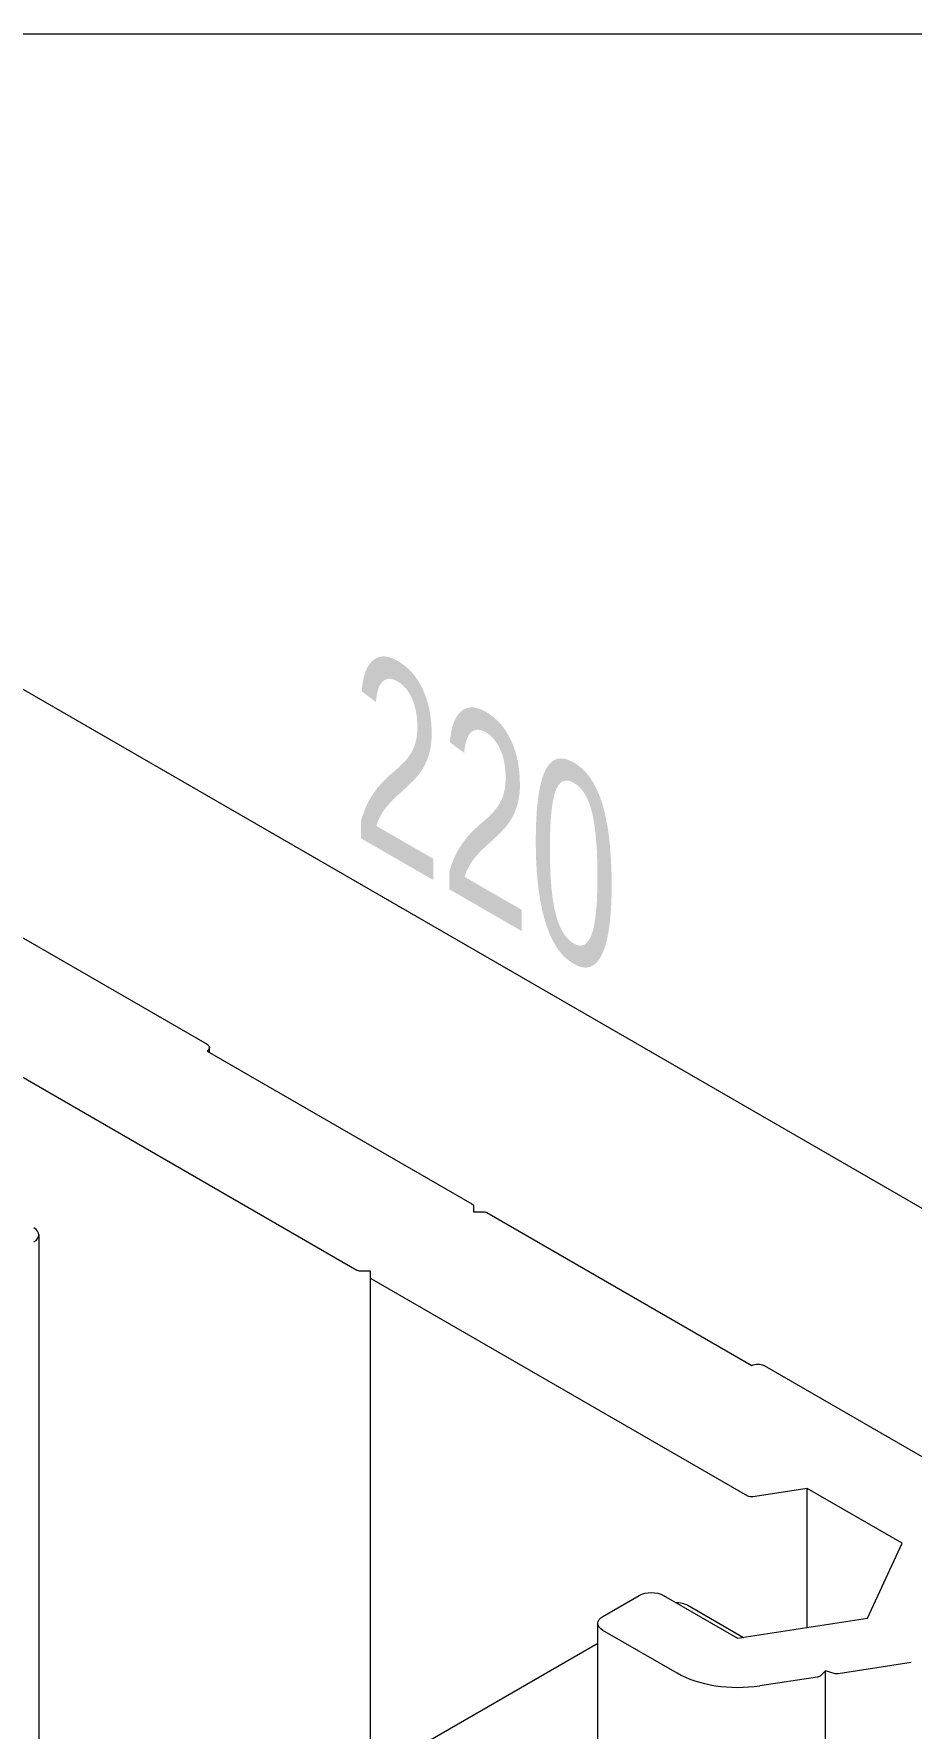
# Model space of a CAD drawing. Extents: x -37 to 4620, y -49 to 348.
# Drawn here: x 1785.98 to 1795.2, y 119.88 to 137.69 of the extents above; entities that cross this region are included whole.
import ezdxf

# ---------------------------------------------------------------- set-up
doc = ezdxf.new("R2010")
doc.units = 0
doc.header["$LTSCALE"] = 5
for name, color, linetype, lineweight in [('4', 160, 'CONTINUOUS', 18), ('PV-38572', 7, 'CONTINUOUS', 15), ('Рамки', 1, 'CONTINUOUS', 15)]:
    doc.layers.add(name, color=color, linetype=linetype, lineweight=lineweight)
doc.styles.add('14', font='RUSS.SHX', dxfattribs={"width": 0.7, "height": 14})

msp = doc.modelspace()

# ---------------------------------------------------------------- linework, layer by layer
at = {"layer": '4', "lineweight": 13, "extrusion": (-0.707107, -0.408248, 0.57735)}
msp.add_line((1777.488, 135.637, 418.095), (1803.962, 120.352, 439.711), dxfattribs=at)
at = {"layer": 'PV-38572', "lineweight": 13, "extrusion": (0, 0.816497, 0.57735)}
for p, q in [((1776.852, 133.391, 417.646), (1787.798, 127.072, 417.646)), ((1787.824, 126.983, 417.646), (1787.824, 127.035, 417.646)), ((1789.373, 124.692, 417.646), (1785.422, 126.974, 417.646)), ((1787.798, 126.998, 417.646), (1790.582, 125.391, 417.646)), ((1790.598, 125.369, 417.646), (1790.598, 125.308, 417.646)), ((1790.598, 125.308, 417.646), (1790.703, 125.308, 417.646)), ((1790.741, 125.299, 417.646), (1793.525, 123.691, 417.646)), ((1786.03, 125.065, 417.646), (1786.03, 117.38, 417.646)), ((1789.516, 124.683, 417.646), (1789.411, 124.683, 417.646)), ((1789.516, 124.623, 417.646), (1789.516, 124.683, 417.646)), ((1789.516, 119.392, 417.646), (1789.516, 124.623, 417.646)), ((1793.483, 122.319, 417.646), (1789.532, 124.601, 417.646)), ((1793.653, 123.691, 417.646), (1804.599, 117.372, 417.646)), ((1794.108, 122.4, 417.646), (1793.535, 122.311, 417.646)), ((1795.107, 121.823, 417.646), (1794.108, 122.4, 417.646)), ((1794.108, 120.937, 417.646), (1794.108, 122.4, 417.646)), ((1794.741, 121.035, 417.646), (1795.107, 121.823, 417.646)), ((1791.96, 121.053, 417.646), (1792.342, 121.274, 417.646)), ((1792.596, 121.274, 417.646), (1793.376, 120.823, 417.646)), ((1792.851, 121.171, 417.646), (1793.436, 120.833, 417.646)), ((1791.907, 109.222, 417.646), (1791.907, 120.98, 417.646)), ((1793.376, 120.823, 417.646), (1794.741, 121.035, 417.646)), ((1792.74, 120.456, 417.646), (1791.96, 120.906, 417.646)), ((1780.161, 113.991, 417.646), (1791.907, 120.773, 417.646)), ((1794.301, 120.482, 417.646), (1794.248, 120.43, 417.646)), ((1794.392, 120.452, 417.646), (1794.301, 120.482, 417.646)), ((1794.301, 108.725, 417.646), (1794.301, 120.482, 417.646)), ((1795.199, 120.568, 417.646), (1794.433, 120.449, 417.646)), ((1794.216, 120.415, 417.646), (1793.609, 120.322, 417.646))]:
    msp.add_line(p, q, dxfattribs=at)
at = {"layer": 'PV-38572', "lineweight": 13, "extrusion": (1e-16, -6e-16, -1)}
for centre, major_axis, start_param, end_param in [((1787.734, 127.035, 417.646), (0.09, 0), -0.785398, 0.785398), ((1790.703, 125.277, 417.646), (0.054, 0), -1.570796, -0.785398)]:
    msp.add_ellipse(centre, major_axis=major_axis, ratio=0.57735, start_param=start_param, end_param=end_param, dxfattribs=at)
at = {"layer": 'PV-38572', "lineweight": 13, "extrusion": (1e-16, -4e-16, -1)}
msp.add_ellipse((1790.544, 125.369, 417.646), major_axis=(0.054, 0), ratio=0.57735, start_param=-0.785398, end_param=0, dxfattribs=at)
at = {"layer": 'PV-38572', "lineweight": 13}
msp.add_ellipse((1785.85, 125.065, 417.646), major_axis=(0.18, 0), ratio=0.57735, start_param=-0.785398, end_param=0.785398, dxfattribs=at)
at = {"layer": 'PV-38572', "lineweight": 13, "extrusion": (0, -5e-16, -1)}
for centre, start_param, end_param in [((1789.411, 124.715, 417.646), -1.570796, -0.785398), ((1789.57, 124.623, 417.646), -0.785398, 0)]:
    msp.add_ellipse(centre, major_axis=(-0.054, 0), ratio=0.57735, start_param=start_param, end_param=end_param, dxfattribs=at)
at = {"layer": 'PV-38572', "lineweight": 13, "extrusion": (1e-16, -8e-16, -1)}
msp.add_ellipse((1793.589, 123.655, 417.646), major_axis=(0.09, 0), ratio=0.57735, start_param=-2.356194, end_param=-0.785398, dxfattribs=at)
at = {"layer": 'PV-38572', "lineweight": 13, "extrusion": (0, -4e-16, -1)}
for centre, major_axis in [((1793.521, 122.341, 417.646), (-0.054, 0)), ((1793.376, 120.823, 417.646), (-0.9, 0))]:
    msp.add_ellipse(centre, major_axis=major_axis, ratio=0.57735, start_param=-1.832596, end_param=-0.785398, dxfattribs=at)
at = {"layer": 'PV-38572', "lineweight": 13, "extrusion": (0, -7e-16, -1)}
msp.add_ellipse((1792.469, 121.2, 417.646), major_axis=(0.18, 0), ratio=0.57735, start_param=-2.356194, end_param=-0.785398, dxfattribs=at)
at = {"layer": 'PV-38572', "lineweight": 13, "extrusion": (0, -8e-16, -1)}
for centre, major_axis, start_param, end_param in [((1792.724, 121.097, 417.646), (0.18, 0), -1.580797, -0.785398), ((1792.087, 120.98, 417.646), (-0.18, 0), -0.785398, 0.785398)]:
    msp.add_ellipse(centre, major_axis=major_axis, ratio=0.57735, start_param=start_param, end_param=end_param, dxfattribs=at)
at = {"layer": 'PV-38572', "lineweight": 13, "extrusion": (2e-16, -8e-16, -1)}
msp.add_ellipse((1794.419, 120.479, 417.646), major_axis=(-0.054, 0), ratio=0.57735, start_param=-1.832596, end_param=-1.047198, dxfattribs=at)
at = {"layer": 'PV-38572', "lineweight": 13, "extrusion": (0, -1e-15, -1)}
msp.add_ellipse((1794.202, 120.446, 417.646), major_axis=(-0.054, 0), ratio=0.57735, start_param=-2.617994, end_param=-1.832596, dxfattribs=at)
at = {"layer": 'Рамки', "linetype": 'Continuous'}
msp.add_line((1700, 137.694), (1864.803, 137.695), dxfattribs=at)

# ---------------------------------------------------------------- texts
at = {"layer": '4', "lineweight": 13, "extrusion": (-0.707107, -0.408248, 0.57735), "insert": (1790.725, 129.494, 429.963), "char_height": 2.52, "attachment_point": 5, "text_direction": (0.707107, -0.408248, 0.57735), "style": '14'}
msp.add_mtext('\\A1;220', dxfattribs=at)

doc.saveas('drawing.dxf')
